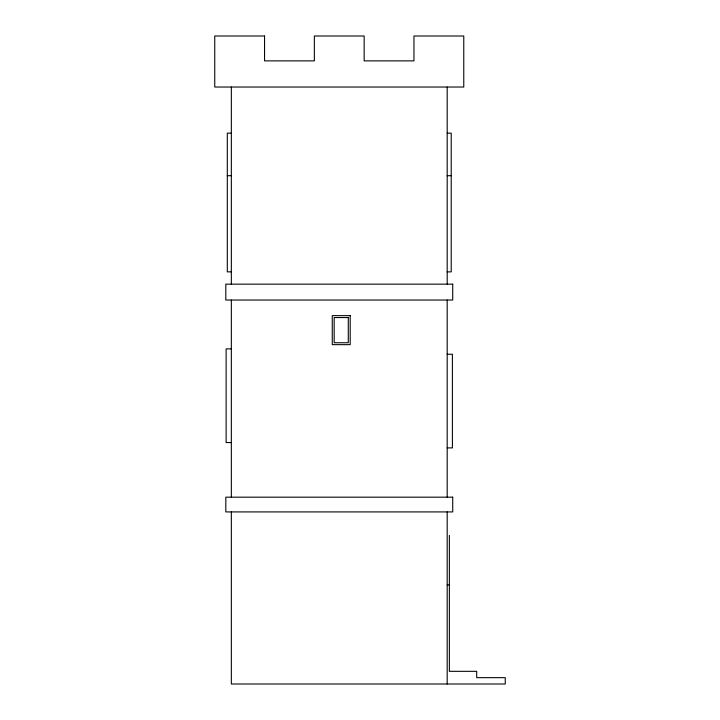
<?xml version="1.0" encoding="UTF-8"?>
<svg xmlns="http://www.w3.org/2000/svg" width="720" height="720" viewBox="0 0 720 720"><rect width="100%" height="100%" fill="white"/><g stroke="black" fill="none" stroke-linecap="round" stroke-linejoin="round"><path stroke-width="1.08" d="M231.336 133.146L227.304 133.146L227.304 271.872L231.336 271.872M447.192 133.146L451.215 133.146L451.215 271.872L447.192 271.872M227.304 175.707L231.336 175.707M447.192 175.707L451.215 175.707M231.336 348.885L226.125 348.885L226.125 442.548L231.336 442.548M447.192 354.24L452.403 354.24L452.403 447.903L447.192 447.903M447.192 584.937L449.361 584.937M449.361 535.41L449.361 671.328L476.703 671.328L476.703 677.664L505.251 677.664L505.251 684L231.336 684L231.336 511.92M447.192 87.03L447.192 284.157M447.192 300.033L447.192 497.178M447.192 511.92L447.192 684M231.336 87.03L231.336 284.157M231.336 300.033L231.336 497.178M264.555 36L214.749 36L214.749 87.03L463.77 87.03L463.77 36L413.955 36L413.955 60.876L364.158 60.876L364.158 36L314.352 36L314.352 60.876L264.555 60.876L264.555 36M452.718 284.157L225.81 284.157L225.81 300.033L452.718 300.033L452.718 284.157M350.199 315.639L332.262 315.639L332.262 344.655L350.199 344.655L350.199 315.639M348.291 317.547L334.17 317.547L334.17 342.747L348.291 342.747L348.291 317.547M452.718 497.178L225.81 497.178L225.81 511.92L452.718 511.92L452.718 497.178"/></g></svg>
